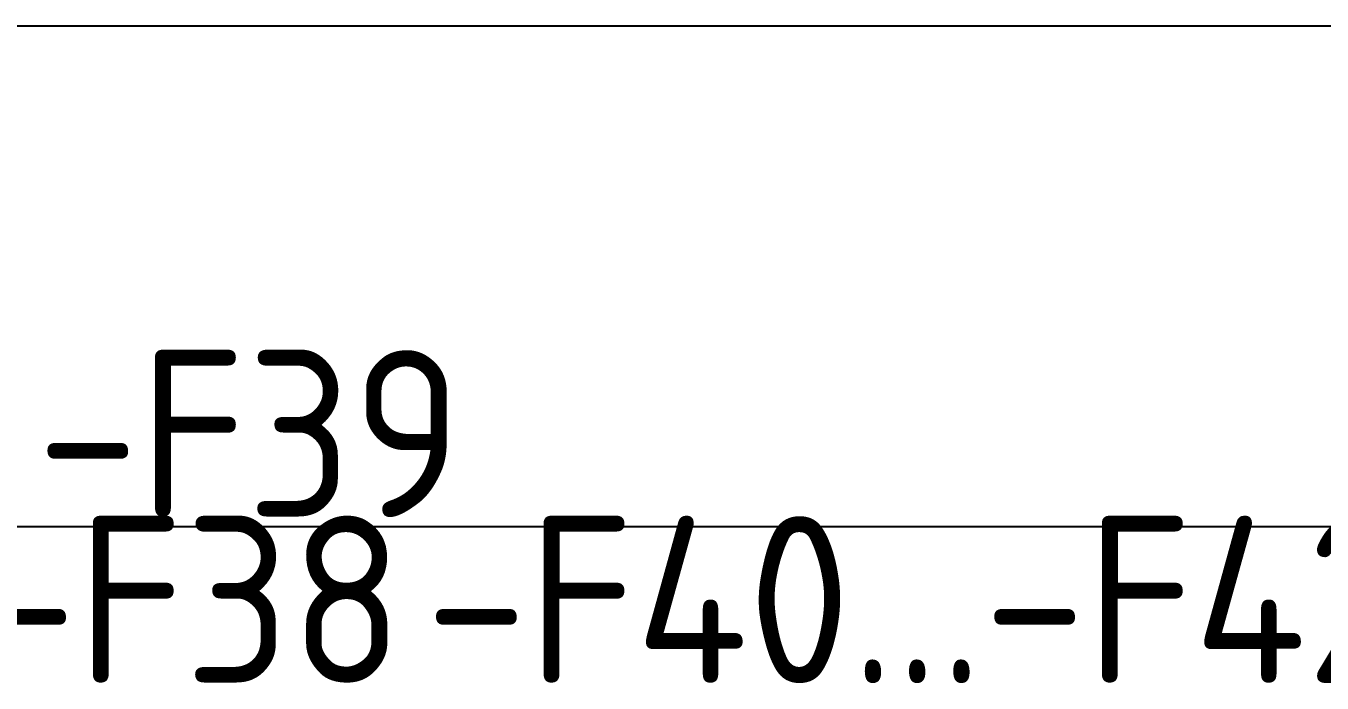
# Model space of a CAD drawing. Header units: millimetres. Extents: x 42151 to 59780, y 37376 to 44547.
# Drawn here: x 47480.9 to 47636.3, y 43666 to 43744.7 of the extents above; entities that cross this region are included whole.
import ezdxf
from ezdxf.enums import TextEntityAlignment as Align

# ---------------------------------------------------------------- set-up
doc = ezdxf.new("R2010")
doc.units = ezdxf.units.MM
for name, color, linetype in [('000-PI_TEXT', 7, 'Continuous'), ('002-PI-Kabelska kanalica', 150, 'Continuous'), ('SI-Ormari', 51, 'Continuous')]:
    doc.layers.add(name, color=color, linetype=linetype)
doc.styles.add('PI0', font='isocpeur.ttf', dxfattribs={"width": 0.9})

# ---------------------------------------------------------------- blocks, each defined once
blk = doc.blocks.new('*U137')
at = {"layer": '002-PI-Kabelska kanalica'}
for p, q in [((-20, -100), (-20, 519)), ((40, -100), (40, 519))]:
    blk.add_line(p, q, dxfattribs=at)

msp = doc.modelspace()

# ---------------------------------------------------------------- block references
at = {"layer": 'SI-Ormari', "rotation": 270}
msp.add_blockref('*U137', (47233.526, 43724.747), dxfattribs=at)

# ---------------------------------------------------------------- texts
at = {"layer": '000-PI_TEXT', "style": 'PI0', "width": 0.9}
for s, p in [('-F39', (47507.717, 43695.914)), ('-F36...-F38', (47467.033, 43676.016)), ('-F40...-F42', (47587.736, 43676.016))]:
    msp.add_text(s, height=20, dxfattribs=at).set_placement(p, align=Align.MIDDLE)

doc.saveas('drawing.dxf')
